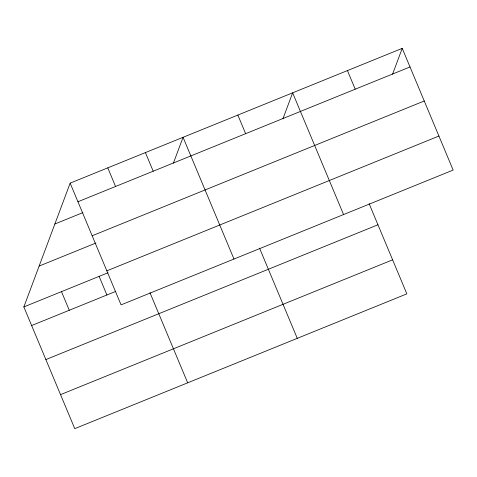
<?xml version="1.0" encoding="UTF-8"?>
<svg xmlns="http://www.w3.org/2000/svg" width="477" height="477" viewBox="0 0 477 477"><rect width="100%" height="100%" fill="white"/><g stroke="black" fill="none" stroke-linecap="round" stroke-linejoin="round"><path stroke-width="0.72" d="M369.126 203.679L406.851 293.862L74.77 428.65L23.85 306.926L70.149 183.138L402.23 48.35L453.15 170.074L121.069 304.869L70.149 183.138M173.378 163.182L183.055 137.31L233.974 259.035M282.968 118.701L292.645 92.83L343.565 214.555M392.553 74.221L402.23 48.35M77.936 201.753L410.017 66.959M54.873 223.987L82.926 212.599M92.168 235.781L424.25 100.987M39.126 266.077L95.925 243.02M106.836 270.841L438.918 136.046M23.85 306.926L108.017 272.761M31.637 325.541L115.804 291.375M45.87 359.569L377.951 224.774M60.537 394.628L392.619 259.834M347.435 70.59L355.222 89.199M237.85 115.07L245.637 133.685M259.542 248.159L297.266 338.342M145.419 152.586L153.206 171.201M107.784 167.862L115.571 186.477M149.951 292.639L187.676 382.822M99.121 276.374L106.908 294.989M61.485 291.65L69.272 310.265"/></g></svg>
